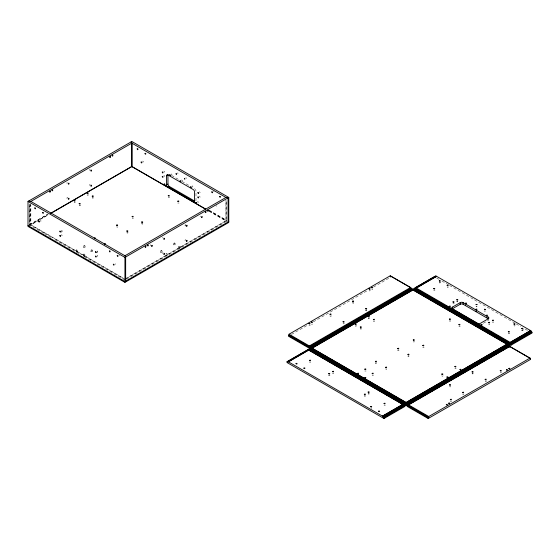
<?xml version="1.0" encoding="UTF-8"?>
<svg xmlns="http://www.w3.org/2000/svg" width="560" height="560" viewBox="0 0 560 560"><rect width="100%" height="100%" fill="white"/><g stroke="black" fill="none" stroke-linecap="round" stroke-linejoin="round"><path stroke-width="0.42" stroke-dasharray="2.8 2.1" d="M43.715 233.142L29.428 224.896L29.428 204.043L29.428 225.582M185.773 177.842L186.382 177.898L186.221 178.493M191.947 186.207C192.192 185.143 193.536 187.04 192.549 187.082M214.165 191.765L213.451 191.828M216.657 205.828L216.419 206.164L215.845 205.744M76.363 251.972C74.725 247.765 80.143 250.572 76.944 252.168M76.272 251.783L76.944 251.391L77.616 251.783M77.616 250.131L76.944 250.523L76.272 250.131M83.643 245.882C84.889 244.237 86.016 247.898 84.315 247.919C82.607 247.17 83.734 245.903 84.987 245.882M83.643 247.527L84.315 247.142L84.987 247.527M83.734 256.228C82.334 251.237 87.696 256.011 83.979 256.368M83.643 256.032L84.315 255.647L84.987 256.032M84.987 254.387L84.315 254.772L83.643 254.387M91.007 250.131C92.26 248.493 93.38 252.154 91.679 252.168C89.978 251.426 91.098 250.152 92.351 250.131M91.007 251.783L91.679 251.391L92.351 251.783M116.571 226.779L117.222 227.269L117.873 226.779M168.252 197.358L168.903 197.848L169.547 197.358M160.622 250.817C161.875 249.179 163.002 252.84 161.294 252.854C159.593 252.112 160.72 250.838 161.966 250.817M160.622 252.469L161.294 252.077L161.966 252.469M165.928 253.498L167.076 253.771L165.928 254.044M167.076 253.771L166.985 255.612L165.753 255.514M173.691 243.278C174.944 241.633 176.071 245.294 174.363 245.308C172.662 244.566 173.789 243.292 175.035 243.278M173.691 244.923L174.363 244.531L175.035 244.923M179.949 248.143C176.33 248.549 180.901 242.781 180.145 247.87M178.801 247.87L180.124 247.772M180.145 246.225L179.473 246.61L178.801 246.225M343.049 323.414L343.7 323.904L344.344 323.414M332.472 373.142L333.123 373.632L333.774 373.142M374.661 321.251L373.989 321.643L373.317 321.251M373.478 375.165L372.806 375.55L372.134 375.165M413.259 341.593L413.91 342.083L414.561 341.593M424.088 347.179L423.416 347.564L422.744 347.179M439.257 282.639C442.834 281.638 437.822 284.977 439.257 280.987M443.093 375.851L442.421 376.236L441.749 375.851M458.878 326.228L459.529 326.718L460.18 326.228M454.839 368.207L455.49 368.69L456.141 368.207M450.324 401.128L450.975 401.618L451.626 401.128M462.567 394.065L463.211 394.555L463.862 394.065M492.38 321.972L493.031 322.462L493.682 321.972M501.543 372.421L500.871 372.806L500.199 372.421M521.703 330.239C525.287 329.238 520.275 332.577 521.703 328.594M119.581 255.549L119 255.598M177.464 172.942L178.066 173.096L177.814 173.656M200.2 192.759L199.451 191.66M197.428 201.579L198.226 201.789L198.128 202.594M200.2 197.148L199.451 196.049M89.558 169.624L89.558 170.394M162.428 237.958L163.079 237.384M200.165 216.055L200.165 216.832M74.109 202.272L74.69 202.853L75.271 202.272M133.434 218.407L132.132 218.407M179.053 203.042L177.758 203.042M310.247 325.465L308.952 325.465M312.627 324.093L311.5 324.268M309.491 361.935L310.079 362.523L310.66 361.935M369.131 290.465L369.712 291.046L370.3 290.465M366.086 371.014L364.791 371.014M434.994 290.486L433.692 290.486M385.644 368.865L386.232 369.446L386.813 368.865M447.188 286.972L447.769 287.553L448.35 286.972M454.237 303.793L452.942 303.793M385.336 405.307L384.034 405.307M488.649 324.079L489.23 324.66L489.811 324.079M449.561 386.428L450.142 387.009L450.73 386.428M513.954 325.514L514.535 326.102L515.116 325.514M67.2 182.385L66.85 183.12L67.2 183.449M67.2 197.477L66.85 198.212L67.2 198.541M150.479 244.601L150.129 245.336L150.479 245.658M61.327 230.279C62.741 230.013 62.237 232.61 60.648 232.197M164.486 172.249L164.486 171.472L163.814 171.087M164.486 176.638L164.486 175.861M96.292 252.777L97.79 251.881L97.258 250.768M181.559 179.935L182.378 180.411L181.972 180.992M115.535 264.432L115.535 263.655M330.155 315.693C329.308 316.547 331.954 316.547 331.107 315.693M328.846 375.165C327.999 376.019 330.645 376.019 329.798 375.165M397.873 349.993C397.026 350.84 399.672 350.84 398.825 349.993M449.554 320.565C448.7 321.419 451.353 321.419 450.499 320.565M371.735 408.702L371.735 408.156M508.48 333.186C507.626 334.04 510.279 334.04 509.425 333.186M89.775 169.358L90.307 169.302M185.535 225.421L184.94 225.239L185.535 224.357M185.535 240.513L184.94 240.324L185.535 239.449M29.463 224.735L47.565 214.284M29.428 224.896L48.251 214.025M28 226.401L48.314 214.676M30.023 203.7L30.023 224.553L30.73 224.959L39.144 220.108M39.795 219.73L48.181 214.886M124.943 279.076L225.925 220.78M126.336 278.411L226.044 220.843L226.044 199.997M126.448 279.167L226.758 221.256L226.758 200.403M291.466 334.467L308.035 324.905M313.306 321.86L368.27 290.122M373.541 287.077L390.859 277.081M483.294 323.309L488.278 320.432M87.423 194.586C86.128 195.468 89.39 195.468 88.095 194.586M79.464 205.079C78.169 205.961 81.431 205.961 80.136 205.079M165.928 255.143L167.076 255.416M355.481 325.514C354.186 326.396 357.448 326.396 356.153 325.514M484.582 310.779C483.609 311.444 486.059 311.444 485.086 310.779M485.45 380.793C484.155 381.682 487.417 381.682 486.122 380.793M67.326 197.386L67.732 197.428M163.814 175.476L164.388 175.721M62.076 231.371L61.614 231.252M97.72 251.951L97.258 251.825M127.267 232.407C125.531 233.282 129.346 233.282 127.61 232.407M163.079 252.469L162.379 253.491M142.765 161.042L143.479 161.924L142.765 161.994M371.756 289.625L372.568 289.562L372.673 289.093M171.514 174.958L171.99 174.685L171.514 173.859M40.593 221.326L41.069 221.053L40.593 220.227M61.614 234.577L62.216 235.459L61.614 235.641M97.258 255.157L97.853 256.032L97.258 256.214M436.569 277.956L438.844 279.265M441.875 281.015L448.686 284.949M449.449 285.39L473.683 299.383M474.439 299.817L515.34 323.428M516.096 323.869L520.639 326.494M525.182 329.112L527.457 330.428M171.598 175.42L179.004 179.697M181.972 181.405L189.378 185.682M209.083 210.231L226.506 220.29M209.3 210.49L226.597 220.479M209.083 211.057L226.758 221.256M209.363 211.351L225.925 220.913L225.925 200.06M185.08 225.54L186.501 226.366M30.849 224.756L124.187 278.642M124.943 279.216L30.849 224.896L30.849 204.911M44.471 233.576L51.989 237.923M54.999 239.659L71.547 249.207M72.296 249.641L81.319 254.856M84.329 256.592L124.943 280.042M90.307 184.394L89.558 184.709L89.558 185.486M523.047 328.594L523.047 330.239M30.73 204.113L30.73 224.959M488.803 319.907A2.016 1.162 0 0 1 488.6 320.187M195.797 200.914A2.016 1.162 60 0 0 195.986 200.2L195.986 191.149A2.016 1.162 60 0 0 195.272 189.308M194.565 188.678A2.016 1.162 60 0 1 194.929 188.944M92.218 197.771C93.198 199.339 94.094 196.616 92.218 197.771M141.638 223.692C142.618 225.267 143.514 222.537 141.638 223.692M352.555 302.841C353.535 304.409 354.431 301.686 352.555 302.841M360.276 328.699C361.256 330.267 362.152 327.544 360.276 328.699M365.624 310.38C366.604 311.955 367.5 309.225 365.624 310.38M368.235 318.199C369.215 319.774 370.111 317.051 368.235 318.199M364.315 395.913C365.295 397.488 366.191 394.758 364.315 395.913M368.116 393.722C369.096 395.29 369.992 392.567 368.116 393.722M375.361 363.062C376.341 364.63 377.237 361.907 375.361 363.062M407.918 356.062C408.898 357.637 409.794 354.907 407.918 356.062M456.743 301.399C457.723 302.967 458.619 300.244 456.743 301.399M476.035 306.159L477.022 306.229L476.035 306.159M472.066 373.485C473.046 375.06 473.949 372.33 472.066 373.485"/><path stroke-width="0.84" d="M465.416 304.899L465.591 305.27M28 201.432L131.831 141.484L228.774 197.456L228.774 222.425L124.943 282.373L28 226.401L28 201.432L124.943 257.404L228.774 197.456M50.372 213.626L131.95 166.523L131.95 143.066L30.73 201.502L28.714 201.026M50.442 213.444L131.831 166.453L205.604 209.041M166.523 175.784A2.016 1.162 60 0 1 167.951 174.958L193.137 189.497A2.016 1.162 60 0 1 194.565 191.968L194.565 201.026L169.372 186.48L167.951 187.306A2.016 1.162 60 0 1 166.523 184.835L166.523 175.784L167.951 174.958A2.016 1.162 60 0 1 168 174.559M166.523 184.835L167.951 184.016L167.951 174.958M228.774 221.599L124.943 281.547L28 225.582M289.051 335.041L289.051 334.215L390.271 275.779L410.585 287.504L410.585 288.33L309.365 346.766L289.051 335.041L288.456 335.384L288.456 336.203L309.365 348.278L411.768 289.149L411.768 288.33L390.859 276.255M289.051 334.215L309.365 345.947L410.585 287.504M288.456 335.384L309.365 347.452L411.768 288.33M287.028 361.718L307.937 349.65L404.88 405.615L404.88 406.441L383.971 418.516L287.028 362.544L287.028 361.718L287.742 362.131L287.742 361.445L308.056 349.72L308.056 350.406M309.127 348.964L412.958 289.016L509.901 344.981L509.901 345.807L406.07 405.755L309.127 349.783L309.127 348.964L406.07 404.929L509.901 344.981M415.457 287.714L416.164 288.12L436.485 276.255L435.771 275.982L415.457 287.714L415.457 288.4L510.972 343.546L531.286 331.814L532 332.227L532 333.053L511.091 345.121L414.148 289.149L414.148 288.33L435.057 276.255L435.057 277.081M310.548 348.278L412.958 289.149L508.48 344.295L508.48 344.981L406.07 404.11L310.548 348.964L310.548 348.278L406.07 403.424L508.48 344.295M288.456 361.718L308.77 349.993L402.864 404.453L382.543 416.178L287.742 361.445M311.976 348.138L412.958 289.835L507.052 344.162L406.07 402.598L311.976 348.138L406.07 402.465L507.052 344.162M288.456 361.858L308.77 349.993M311.976 348.278L412.958 289.975L507.052 344.295M416.164 288.12L436.485 276.395M452.081 309.008A2.016 1.162 0 0 1 452.403 308.77L452.403 307.125L460.243 302.596A2.016 1.162 0 0 1 463.092 302.596L488.278 317.135L488.278 318.78A2.016 1.162 0 0 1 488.6 319.025M452.403 307.125A2.016 1.162 0 0 0 452.403 308.77L460.243 304.241A2.016 1.162 0 0 1 463.092 304.241L488.278 318.78A2.016 1.162 0 0 0 488.278 317.135M488.278 318.78L480.438 323.309A2.016 1.162 0 0 1 477.589 323.309L452.403 308.77M382.543 416.045L402.864 404.313M510.258 342.307L530.572 330.582L510.258 342.447L416.164 287.987M383.257 416.591L403.571 404.866L403.571 405.552L383.257 417.277L383.257 416.591L382.543 416.178M510.258 342.447L510.972 342.86L531.286 331.128L531.286 331.814M383.257 417.277L383.971 417.69L404.88 405.615M414.148 288.33L511.091 344.295L532 332.227M529.977 358.085L428.757 416.521L428.757 417.347L408.443 405.615L408.443 404.796L509.663 346.353L529.977 358.085L529.977 358.911L530.572 358.568L530.572 359.387L428.169 418.516L407.26 406.441L407.26 405.615L509.663 346.493L530.572 358.568M407.26 405.615L428.169 417.69L428.757 417.347M486.976 317.457L486.395 317.261M476.343 311.409L475.846 311.031M94.409 238.406C96.635 238.987 94.493 236.726 94.304 238.322M436.485 276.255L530.572 330.582M530.572 330.715L531.286 331.128M131.124 141.897L131.95 143.066M225.925 197.456L131.831 143.136L131.831 166.593L205.604 209.181M167.937 186.613L194.257 201.81M408.443 404.796L428.757 416.521M30.849 201.432L124.943 255.759M511.091 344.295L511.091 345.121M510.972 342.86L510.972 343.546M509.663 346.353L509.663 347.319M463.092 302.596L463.092 304.241M460.243 302.596L460.243 304.241M435.771 275.982L435.771 276.668M428.169 417.69L428.169 418.516M412.958 289.016L412.958 289.975M406.07 403.424L406.07 404.11M406.07 404.929L406.07 405.755M390.271 275.779L390.271 276.598M383.971 417.69L383.971 418.516M309.365 345.947L309.365 346.766M309.365 347.452L309.365 348.278M307.937 349.65L307.937 350.469M228.067 222.012L228.067 197.869L226.044 197.386L124.824 255.829L125.657 256.991L125.657 281.134M124.943 257.404L124.943 282.373M169.372 186.48A2.016 1.162 60 0 1 167.951 184.016M49.637 191.821C50.4 193.459 50.869 189.588 49.637 191.821M52.017 190.449C52.773 192.087 53.249 188.216 52.017 190.449M68.292 183.792C69.048 185.437 69.524 181.566 68.292 183.792M68.292 198.884C69.048 200.529 69.524 196.651 68.292 198.884M90.86 170.758C91.623 172.403 92.092 168.532 90.86 170.758M90.86 185.85C91.623 187.495 92.092 183.624 90.86 185.85M109.753 157.108C110.516 158.753 110.985 154.882 109.753 157.108M112.126 155.736C112.889 157.381 113.358 153.51 112.126 155.736M145.159 246.967C145.915 248.605 146.391 244.734 145.159 246.967M147.532 245.595C148.295 247.233 148.764 243.362 147.532 245.595M151.571 246.001C152.334 247.646 152.803 243.775 151.571 246.001M163.807 238.938C164.57 240.583 165.039 236.712 163.807 238.938M163.807 254.03C164.57 255.675 165.039 251.804 163.807 254.03M186.382 225.904C187.145 227.549 187.614 223.678 186.382 225.904M186.382 240.996C187.145 242.641 187.614 238.77 186.382 240.996M201.467 217.196C202.23 218.841 202.699 214.97 201.467 217.196M205.268 212.261C206.031 213.899 206.5 210.028 205.268 212.261M207.648 210.889C208.404 212.527 208.88 208.656 207.648 210.889M34.79 207.956C35.154 210.301 36.414 207.438 34.79 207.956M38.71 221.193C39.074 223.538 40.334 220.675 38.71 221.193M42.63 212.485C42.994 214.823 44.254 211.967 42.63 212.485M59.857 231.21C60.221 233.548 61.481 230.692 59.857 231.21M59.857 235.599C60.207 237.93 61.502 235.095 59.857 235.599M95.494 251.783C95.865 254.128 97.125 251.272 95.494 251.783M95.494 256.172C95.865 258.517 97.125 255.661 95.494 256.172M109.396 251.027C109.76 253.372 111.02 250.516 109.396 251.027M113.316 264.271C113.687 266.609 114.94 263.753 113.316 264.271M117.236 255.556C117.607 257.901 118.86 255.045 117.236 255.556M137.193 148.834C137.564 151.172 138.824 148.316 137.193 148.834M141.12 162.071C141.484 164.409 142.744 161.553 141.12 162.071M145.04 153.356C145.404 155.701 146.664 152.845 145.04 153.356M162.267 172.081C162.631 174.426 163.891 171.57 162.267 172.081M162.267 176.47C162.631 178.815 163.891 175.959 162.267 176.47M164.164 184.016C164.528 186.361 165.788 183.505 164.164 184.016M169.631 174.825C169.995 177.17 171.255 174.314 169.631 174.825M176.043 173.761C176.316 175.518 177.261 173.376 176.043 173.761M180.082 180.859C180.453 183.204 181.713 180.348 180.082 180.859M184.359 178.563C184.632 180.32 185.577 178.178 184.359 178.563M190.54 186.9C190.904 189.238 192.164 186.382 190.54 186.9M196.007 202.398C196.371 204.743 197.631 201.887 196.007 202.398M197.904 192.661C198.268 194.999 199.528 192.143 197.904 192.661M197.904 197.05C198.268 199.395 199.528 196.532 197.904 197.05M211.806 191.905C212.17 194.25 213.43 191.387 211.806 191.905M219.646 196.434C220.01 198.772 221.27 195.916 219.646 196.434M74.039 200.718C75.019 202.286 75.915 199.563 74.039 200.718M79.149 203.665C80.129 205.24 81.025 202.51 79.149 203.665M87.108 193.172C88.088 194.747 88.984 192.017 87.108 193.172M92.218 196.119C93.198 197.694 94.094 194.964 92.218 196.119M104.454 243.929C105.434 245.497 106.33 242.774 104.454 243.929M116.571 225.134C117.551 226.709 118.447 223.979 116.571 225.134M126.791 231.035C127.771 232.603 128.667 229.88 126.791 231.035M132.132 216.559C133.119 218.134 134.015 215.404 132.132 216.559M141.638 222.047C142.618 223.622 143.514 220.892 141.638 222.047M168.252 195.713C169.232 197.281 170.128 194.558 168.252 195.713M177.758 201.194C178.738 202.769 179.634 200.046 177.758 201.194M296.002 363.608C296.982 365.183 297.878 362.453 296.002 363.608M308.952 323.624C309.932 325.192 310.828 322.469 308.952 323.624M311.325 322.252C312.312 323.82 313.208 321.097 311.325 322.252M303.842 368.137C304.822 369.705 305.718 366.982 303.842 368.137M309.428 360.388C310.408 361.956 311.304 359.233 309.428 360.388M329.98 314.223C330.96 315.798 331.856 313.068 329.98 314.223M328.671 373.695C329.651 375.263 330.554 372.54 328.671 373.695M343.049 321.769C344.029 323.337 344.925 320.614 343.049 321.769M332.472 371.497C333.459 373.065 334.355 370.342 332.472 371.497M352.555 301.189C353.535 302.764 354.431 300.034 352.555 301.189M355.166 324.1C356.146 325.675 357.042 322.945 355.166 324.1M360.276 327.047C361.256 328.622 362.152 325.899 360.276 327.047M369.068 288.911C370.048 290.486 370.944 287.763 369.068 288.911M365.624 308.735C366.604 310.31 367.5 307.58 365.624 308.735M371.441 287.546C372.421 289.114 373.317 286.391 371.441 287.546M368.235 316.554C369.215 318.129 370.111 315.399 368.235 316.554M357.42 373.415C358.407 374.99 359.303 372.26 357.42 373.415M373.345 319.508C374.325 321.076 375.221 318.353 373.345 319.508M364.791 369.166C365.771 370.734 366.667 368.011 364.791 369.166M364.791 377.671C365.771 379.239 366.667 376.516 364.791 377.671M364.315 394.268C365.295 395.843 366.191 393.113 364.315 394.268M372.155 373.415C373.135 374.99 374.031 372.26 372.155 373.415M368.116 392.077C369.096 393.645 369.992 390.922 368.116 392.077M375.361 361.417C376.341 362.985 377.237 360.262 375.361 361.417M370.608 406.686C371.595 408.254 372.491 405.531 370.608 406.686M385.581 367.311C386.561 368.886 387.457 366.156 385.581 367.311M378.448 411.208C379.435 412.783 380.331 410.053 378.448 411.208M384.034 403.459C385.014 405.034 385.91 402.304 384.034 403.459M397.698 348.516C398.678 350.091 399.574 347.361 397.698 348.516M407.918 354.417C408.898 355.992 409.794 353.262 407.918 354.417M413.259 339.948C414.239 341.516 415.142 338.793 413.259 339.948M433.692 288.638C434.679 290.213 435.575 287.483 433.692 288.638M422.765 345.436C423.745 347.004 424.641 344.281 422.765 345.436M439.278 280.889C440.258 282.457 441.154 279.734 439.278 280.889M447.118 285.418C448.098 286.986 448.994 284.263 447.118 285.418M449.26 306.271C450.24 307.839 451.136 305.116 449.26 306.271M452.942 301.945C453.922 303.52 454.818 300.79 452.942 301.945M449.379 319.095C450.359 320.663 451.255 317.94 449.379 319.095M456.743 299.754C457.723 301.322 458.619 298.599 456.743 299.754M441.77 374.101C442.757 375.676 443.653 372.946 441.77 374.101M446.88 377.055C447.86 378.623 448.763 375.9 446.88 377.055M458.878 324.583C459.865 326.151 460.761 323.428 458.878 324.583M465.416 303.247C466.396 304.822 467.292 302.092 465.416 303.247M449.498 384.874C450.478 386.442 451.374 383.719 449.498 384.874M454.839 366.555C455.826 368.13 456.722 365.407 454.839 366.555M446.285 404.558C447.272 406.126 448.168 403.403 446.285 404.558M448.665 403.186C449.645 404.754 450.541 402.031 448.665 403.186M450.324 399.483C451.311 401.051 452.207 398.328 450.324 399.483M459.949 369.509C460.929 371.077 461.825 368.354 459.949 369.509M476.035 304.507L477.022 304.584L476.035 304.507M475.867 309.288C476.854 310.856 477.75 308.133 475.867 309.288M462.567 392.42C463.547 393.988 464.443 391.265 462.567 392.42M484.351 309.309L485.338 309.386L484.351 309.309M481.096 324.653C482.076 326.221 482.972 323.498 481.096 324.653M472.066 371.84C473.046 373.408 473.949 370.685 472.066 371.84M486.325 315.322C487.305 316.89 488.201 314.167 486.325 315.322M488.579 322.525C489.566 324.093 490.462 321.37 488.579 322.525M492.38 320.327C493.367 321.902 494.263 319.172 492.38 320.327M485.135 379.386C486.115 380.954 487.011 378.231 485.135 379.386M508.305 331.716C509.285 333.284 510.181 330.561 508.305 331.716M500.227 370.671C501.207 372.246 502.103 369.516 500.227 370.671M513.884 323.967C514.871 325.535 515.767 322.812 513.884 323.967M506.401 369.852C507.381 371.42 508.277 368.697 506.401 369.852M508.781 368.48C509.761 370.048 510.657 367.325 508.781 368.48M521.731 328.489C522.711 330.064 523.607 327.334 521.731 328.489M194.565 201.026L193.137 201.845A2.016 1.162 60 0 0 194.565 201.026"/></g></svg>
